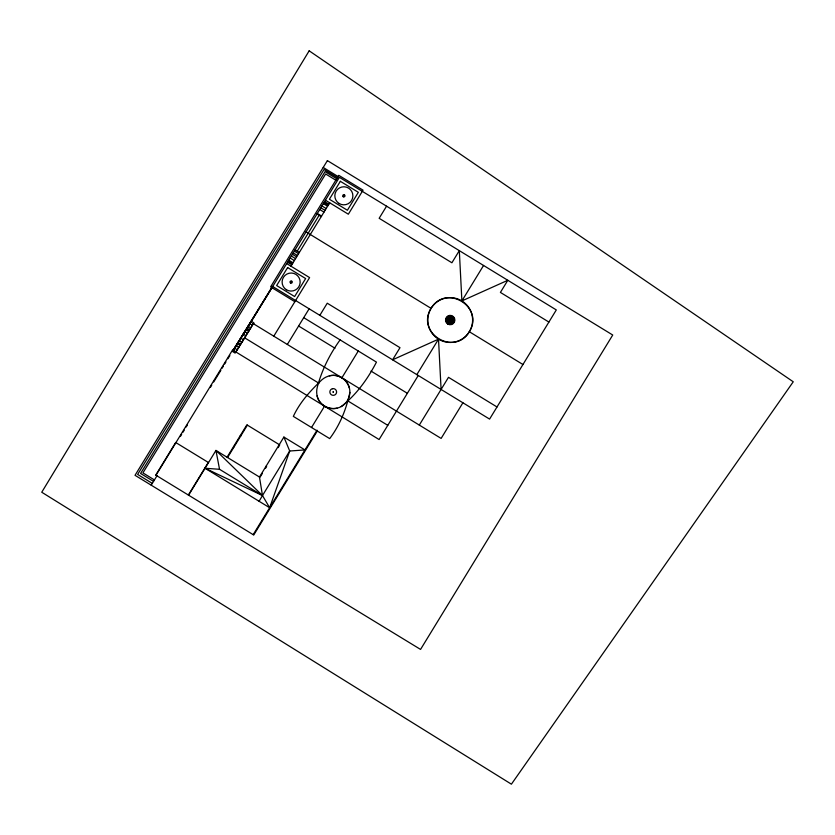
<?xml version="1.0" encoding="UTF-8"?>
<svg xmlns="http://www.w3.org/2000/svg" width="835" height="835" viewBox="0 0 835 835"><rect width="100%" height="100%" fill="white"/><g stroke="black" fill="none" stroke-linecap="round" stroke-linejoin="round"><path stroke-width="1.25" d="M349.875 392.398C346.368 408.983 340.022 424.879 329.7 438.615L293.336 416.383C300.036 401.938 310.516 390.749 321.757 379.915C325.024 376.982 329.251 375.353 333.645 375.332C342.559 375.499 350.157 383.495 349.875 392.398A16.648 16.648 0 0 1 341.191 406.603C333.395 410.914 322.821 407.793 318.605 399.944C316.611 396.02 316.141 391.521 317.258 387.273C321.83 370.041 329.637 354.468 340.085 339.887M269.642 507.722L289.703 451.004L283.89 437.06L259.466 477.025L262.482 495.541L269.642 507.722L205.055 468.247L219.542 469.301L262.482 495.541L259.101 501.282M431.069 308.355C415.632 333.04 454.397 356.733 469.333 331.735C484.77 307.061 445.994 283.357 431.069 308.355L306.059 231.9M155.978 475.251L232.568 349.948L379.1 439.534L418.252 375.489M180.36 436.507L181.654 434.388M182.938 432.279L184.232 430.171M186.174 426.998L187.457 424.89M210.472 387.242L211.756 385.133M213.697 381.971L220.847 370.385M222.068 368.266L223.362 366.147M224.657 364.039L225.951 361.931M227.882 358.758L229.875 355.627M251.189 321.172L253.871 322.832L235.115 353.09L232.433 351.42L250.897 322.143M239.895 339.396L246.45 328.802L249.143 330.472M272.45 286.374L246.701 328.405L249.394 330.065M151.218 485.208L157.157 475.491M234.593 348.811L339.396 177.354L556.308 309.931L489.592 419.097L272.68 286.509L232.433 351.42M297.25 251.095L319.116 215.305M235.908 352.005L253.318 323.625M290.935 266.188L329.679 202.801M290.726 282.731L291.551 281.374M343.446 196.486L344.27 195.129M273.786 336.181L309.597 277.596L286.687 263.589M188.366 495.04L208.301 462.423M188.595 495.186L215.952 450.43L260.019 477.37M287.334 344.448L309.138 308.793M227.068 457.225L246.868 424.817L279.777 444.93M227.569 457.528L247.379 425.13M319.836 315.338L327.247 303.209L399.996 347.684L392.586 359.802L438.511 339.177A22.42 22.42 0 0 0 472.61 320.609A22.42 22.42 0 0 0 439.481 300.36A22.42 22.42 0 0 0 438.511 339.177L441.089 389.444M386.563 206.182L379.153 218.3L451.902 262.774L459.313 250.646L461.891 300.913L507.816 280.289L500.405 292.417L548.898 322.06M260.583 476.336L262.42 473.33M265.499 468.289L266.626 466.567L266.062 466.222M279.234 445.806L278.222 447.602M205.055 468.247L262.482 495.541L289.703 451.004L304.963 449.929L283.89 437.06M311.518 427.499L324.544 406.186M341.912 377.775L358.278 351.003M253.172 534.661L317.029 430.192M317.446 430.776L253.736 535.005L155.748 475.105L175.684 442.487L208.531 462.569M416.842 374.623L438.511 339.177M461.891 300.913L483.559 265.467M419.306 425.078L448.499 377.326L497.002 406.969M462.903 402.783L441.13 438.417L253.057 323.51M241.91 342.162L243.256 339.981M303.721 317.655L376.46 362.119C367.609 379.194 356.315 394.798 341.191 406.603M333.248 392.419L333.134 391.573L333.332 392.387M323.218 167.459L338.321 176.686M337.674 177.813L324.032 169.484L137.639 474.426L152.325 483.413M336.964 178.909L325.076 171.634L140.583 473.466L153.556 481.388M336.108 180.381L325.64 173.983L142.931 472.892L154.444 479.937M325.431 200.202L348.341 214.209L363.037 190.161L338.791 175.34L270.613 286.875L294.859 301.706M324.585 201.59L328.833 204.189M323.959 202.613L328.207 205.212M323.333 203.625L327.581 206.224M321.924 205.942L326.172 208.541M320.807 207.779L325.055 210.368M319.732 209.533L323.98 212.121M317.321 213.468L321.569 216.067M316.997 214L321.245 216.599M469.333 331.735L522.95 364.519M295.12 249.79L299.368 252.389M294.337 251.074L298.586 253.673M293.21 252.921L297.458 255.52M292.386 254.268L296.634 256.867M291.311 256.021L295.559 258.62M290.11 257.994L294.358 260.583M288.774 260.165L293.033 262.764M288.158 261.188L292.407 263.776M287.532 262.2L291.78 264.799M298.617 326.005L334.992 348.237M370.99 371.074L407.365 393.306M244.592 337.799L319.022 383.296M347.433 400.664L387.784 425.328M240.71 338.123L243.371 339.772M240.271 435.62L240.835 435.964M233.664 446.422L234.228 446.767M249.728 323.521L252.421 325.18M248.037 326.245L250.719 327.915M246.805 328.238L249.488 329.898M246.106 329.376L248.788 331.036M244.749 331.547L247.442 333.217M243.173 334.094L245.866 335.753M241.785 342.329L239.102 340.659L234.499 348.122L237.171 349.781M237.871 342.642L240.563 344.312M237.589 343.112L240.271 344.772M237.297 343.582L239.979 345.241M236.065 345.554L238.758 347.224M233.132 350.293L235.814 351.952M253.235 323.604L254.205 324.21M262.482 495.541L215.952 450.43L219.542 469.301M337.131 408.169A16.648 16.648 0 0 1 317.039 395.884M329.324 375.792A16.648 16.648 0 0 1 349.416 388.077M290.872 281.969L291.405 282.136L290.872 281.969M343.582 195.724L344.124 195.891L343.582 195.724M449.272 319.774C450.368 323.489 452.205 317.248 449.272 319.774M449.522 319.847C450.315 322.56 451.672 317.999 449.522 319.847M309.169 50.82L41.75 492.233L511.406 784.18L793.25 381.783L309.169 50.82M327.393 160.612L135.03 475.313L420.548 649.421L612.733 335.023L327.393 160.612M287.637 267.555L276.636 285.549L294.64 296.55L305.641 278.556L287.637 267.555M340.356 181.31L329.387 199.252L347.391 210.253L358.351 192.311L340.356 181.31M332.445 388.724L331.631 389.037A3.35 3.35 0 0 0 329.877 391.897L329.971 392.763A3.35 3.35 0 0 0 334.021 395.237L334.835 394.924A3.35 3.35 0 0 0 336.578 392.064L336.495 391.197A3.35 3.35 0 0 0 332.445 388.724M447.758 324.053A4.697 4.697 0 0 0 454.887 320.16A4.697 4.697 0 0 0 447.957 315.922A4.697 4.697 0 0 0 447.758 324.053M449.209 321.663A1.9 1.9 0 0 0 452.1 320.097A1.9 1.9 0 0 0 449.293 318.386A1.9 1.9 0 0 0 449.209 321.663M448.76 322.404A2.766 2.766 0 0 0 452.967 320.118A2.766 2.766 0 0 0 448.875 317.624A2.766 2.766 0 0 0 448.76 322.404M448.353 323.061A3.538 3.538 0 0 0 453.729 320.139A3.538 3.538 0 0 0 448.51 316.945A3.538 3.538 0 0 0 448.353 323.061M448.019 323.615A4.185 4.185 0 0 0 454.386 320.149A4.185 4.185 0 0 0 448.197 316.371A4.185 4.185 0 0 0 448.019 323.615M286.426 289.755A9.028 9.028 0 0 0 300.162 282.282A9.028 9.028 0 0 0 286.822 274.12A9.028 9.028 0 0 0 286.426 289.755M290.549 283.013A1.127 1.127 0 0 0 292.26 282.084A1.127 1.127 0 0 0 290.601 281.071A1.127 1.127 0 0 0 290.549 283.013M339.146 203.51A9.028 9.028 0 0 0 352.881 196.037A9.028 9.028 0 0 0 339.542 187.875A9.028 9.028 0 0 0 339.146 203.51M343.268 196.768A1.127 1.127 0 0 0 344.98 195.839A1.127 1.127 0 0 0 343.321 194.826A1.127 1.127 0 0 0 343.268 196.768"/></g></svg>
